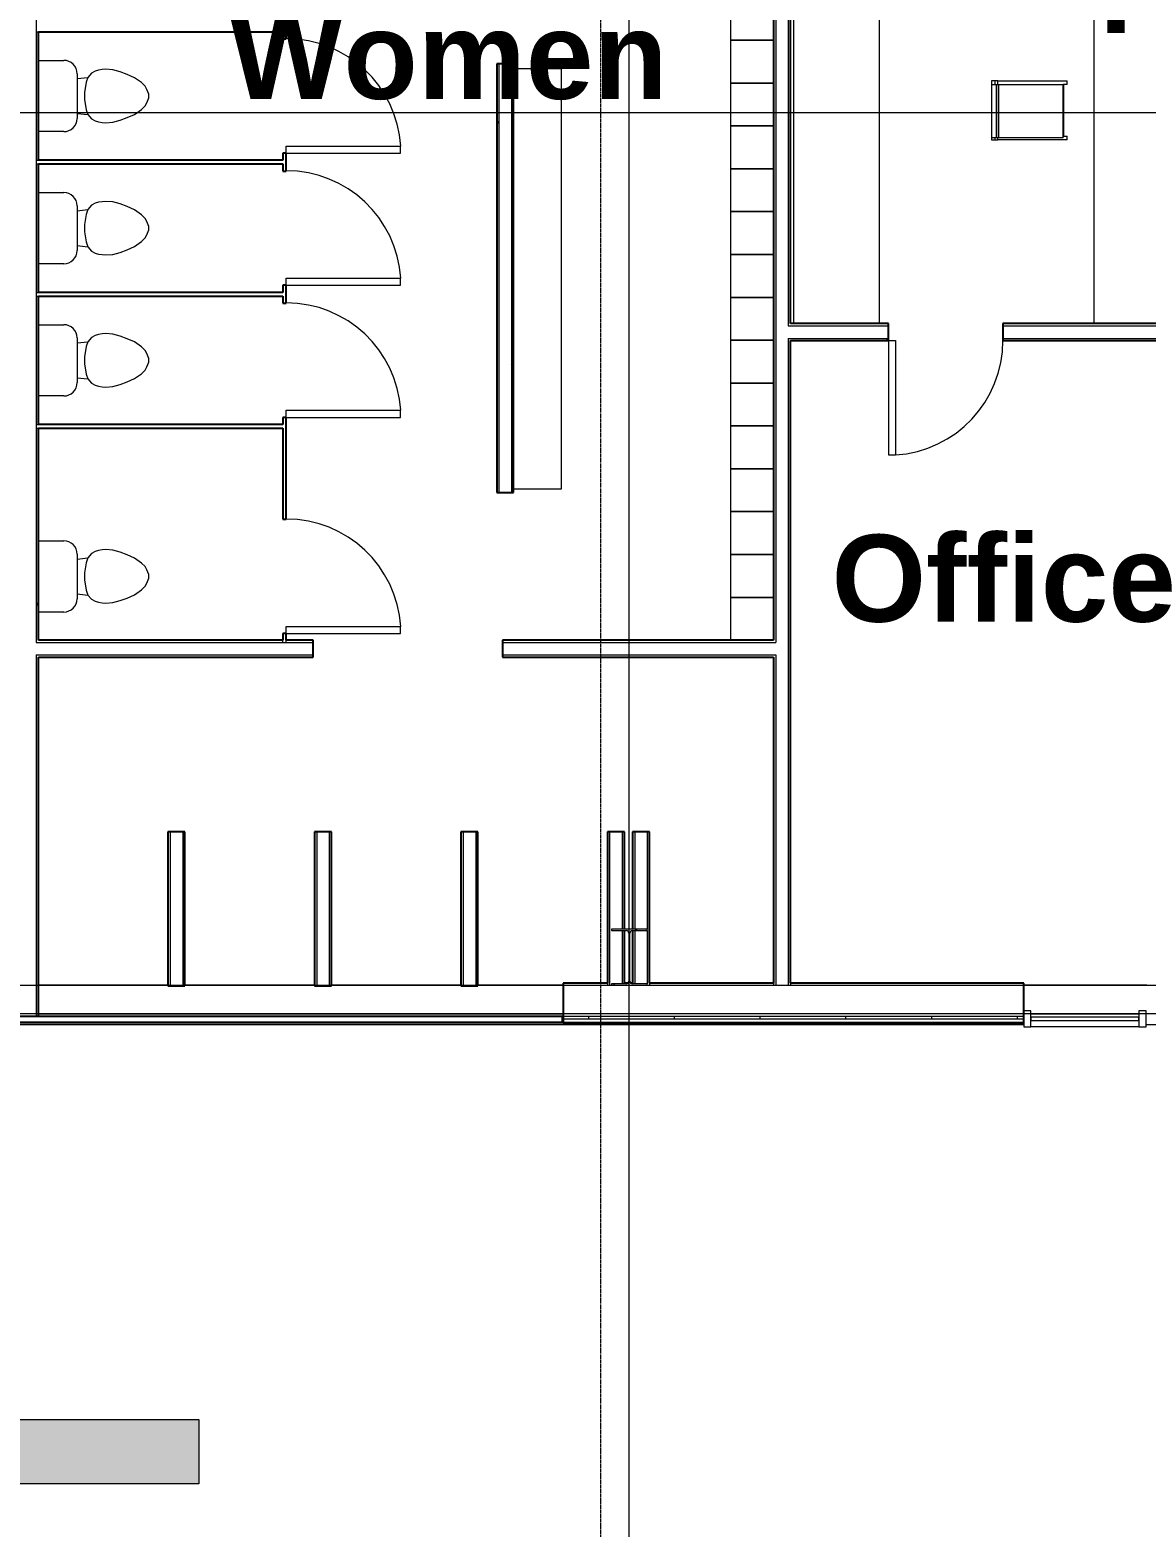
# Model space of a CAD drawing. Header units: inches. Extents: x 21341 to 27231, y -23509 to -20035.
# Drawn here: x 25523.6 to 25836, y -22939 to -22519.8 of the extents above; entities that cross this region are included whole.
import ezdxf

# ---------------------------------------------------------------- set-up
doc = ezdxf.new("R2010")
doc.units = ezdxf.units.IN
doc.header["$MEASUREMENT"] = 0
doc.linetypes.add('Grid Line 1_2_', pattern=[0.875, 0.5, -0.125, 0.125, -0.125])
for name, color, linetype, lineweight in [('A-DOOR', 31, 'Continuous', 9), ('A-GLAZ-CURT', 52, 'Continuous', 9), ('A-GLAZ-CWMG', 51, 'Continuous', 9), ('A-WALL', 113, 'Continuous', 9), ('A-WALL-PATT', 111, 'Continuous', 25), ('C-BLDG-PADS', 91, 'Continuous', 9), ('C-TOPO', 7, 'Continuous', 9), ('G-ANNO-SYMB', 111, 'Continuous', 9), ('I-FURN', 30, 'Continuous', 9), ('I-WALL', 2, 'Continuous', 9), ('L-SITE-WALL', 31, 'Continuous', 9), ('M-AREA-IDEN', 171, 'Continuous', 9), ('P-SANR-FIXT', 6, 'Continuous', 9), ('Q-CASE', 31, 'Continuous', 9), ('S-BEAM', 12, 'Continuous', 9), ('S-COLS', 52, 'Continuous', 9), ('S-GRID', 1, 'Continuous', 9)]:
    doc.layers.add(name, color=color, linetype=linetype, lineweight=lineweight)
doc.styles.add('Arial_B_1', font='arialbd.ttf', dxfattribs={"height": 24.354149})
pattern_1 = [(0, (0, 0), (61.44, 15.36), [2.534, -43.546, 2.534, -43.546, -245.76]), (0, (0, 0), (61.44, 15.36), [-92.16, 2.534, -89.626, 2.534, -43.546, -107.52]), (0, (0, 0), (61.44, 15.36), [-230.4, 2.534, -28.186, 2.534, -74.266]), (120, (23.04, 7.68), (-44.02215, 45.528601), [2.534, -43.546, 2.534, -43.546, -245.76]), (120, (23.04, 7.68), (-44.02215, 45.528601), [-92.16, 2.534, -89.626, 2.534, -43.546, -107.52]), (120, (23.04, 7.68), (-44.02215, 45.528601), [-230.4, 2.534, -28.186, 2.534, -74.266]), (240, (30.72, 38.4), (-17.41785, -60.888601), [2.534, -43.546, 2.534, -43.546, -245.76]), (240, (30.72, 38.4), (-17.41785, -60.888601), [-92.16, 2.534, -89.626, 2.534, -43.546, -107.52]), (240, (30.72, 38.4), (-17.41785, -60.888601), [-230.4, 2.534, -28.186, 2.534, -74.266])]

# ---------------------------------------------------------------- blocks, each defined once
blk = doc.blocks.new('W-Wide Flange-Column - B2_C-1007347-First Floor Plan')
at = {"layer": 'S-COLS'}
h = blk.add_hatch(dxfattribs=at)
h.set_pattern_fill('FP_9', color=256, style=0, pattern_type=2)
h.set_pattern_definition([(225, (25691.39, -22779.428), (19.00703, -19.00703), []), (225, (25691.39, -22808.228), (19.00703, -19.00703), [])])
h.paths.add_polyline_path([(5, 7.87), (-5, 7.87), (-5, 7.44), (-0.84, 7.44), (-0.35, 7.24), (-0.14, 6.75), (-0.14, -6.75), (-0.35, -7.24), (-0.84, -7.44), (-5, -7.44), (-5, -7.87), (5, -7.87), (5, -7.44), (0.84, -7.44), (0.35, -7.24), (0.14, -6.75), (0.14, 6.75), (0.35, 7.24), (0.84, 7.44), (5, 7.44)], flags=0)
at = {"layer": 'S-COLS', "lineweight": 15}
for p, q in [((5, 7.87), (-5, 7.87)), ((-5, 7.87), (-5, 7.44)), ((-5, 7.44), (-0.84, 7.44)), ((-0.14, 6.75), (-0.14, -6.75)), ((0.14, -6.75), (0.14, 6.75)), ((0.84, 7.44), (5, 7.44)), ((5, 7.44), (5, 7.87)), ((-0.84, -7.44), (-5, -7.44)), ((-5, -7.44), (-5, -7.87)), ((-5, -7.87), (5, -7.87)), ((5, -7.44), (0.84, -7.44)), ((5, -7.87), (5, -7.44))]:
    blk.add_line(p, q, dxfattribs=at)
for centre, start, end in [((-0.84, 6.75), 0, 90), ((0.84, 6.75), 90, 180), ((-0.84, -6.75), 270, 0), ((0.84, -6.75), 180, 270)]:
    blk.add_arc(centre, 0.691, start, end, dxfattribs=at)
blk = doc.blocks.new('Casework 1 - Casework 1-456223-First Floor Plan')
at = {"layer": 'Q-CASE'}
for p, q in [((25834.39, -22347.55), (25728.52, -22347.55)), ((25834.39, -22371.55), (25834.39, -22347.55)), ((25726.39, -22358.18), (25726.39, -22590.04)), ((25750.39, -22590.04), (25750.39, -22371.55)), ((25750.39, -22371.55), (25834.39, -22371.55)), ((25834.39, -22419.55), (25810.39, -22419.55)), ((25810.39, -22419.55), (25810.39, -22590.04)), ((25834.39, -22590.04), (25834.39, -22419.55))]:
    blk.add_line(p, q, dxfattribs=at)
blk = doc.blocks.new('Single-Flush - 32_ x 84_-489871-First Floor Plan')
at = {"layer": 'A-DOOR', "lineweight": 13}
for p, q in [((14, 2.37), (14, 34.38)), ((16, 34.38), (14, 34.38)), ((16, 2.37), (16, 34.38)), ((16, 2.37), (14, 2.37))]:
    blk.add_line(p, q, dxfattribs=at)
at = {"layer": 'A-DOOR'}
blk.add_arc((16, 2.37), 32.07, 93.5759, 180, dxfattribs=at)
blk = doc.blocks.new('Bar_Stool_6722_1_ - Bar_Stool_6722_1_-477960-First Floor Plan')
at = {"layer": 'I-FURN'}
for p, q in [((0, 19.21), (0, 21.13)), ((1, 21.13), (0, 21.13)), ((1, 21.13), (1, 20.14)), ((15.5, 20.14), (15.5, 21.13)), ((16.5, 21.13), (15.5, 21.13)), ((16.5, 21.13), (16.5, 19.21)), ((0, 17.72), (0, 19.21)), ((0, 1.78), (0, 17.72)), ((1, 20.14), (15.5, 20.14)), ((1, 20.14), (1, 19.99)), ((16, 20), (1, 20)), ((1, 19.89), (1, 19.99)), ((1, 17.63), (1, 19.89)), ((1, 2.03), (1, 17.63)), ((15.5, 19.98), (15.5, 20.14)), ((16, 19.99), (16, 19.89)), ((16, 19.89), (16, 17.63)), ((16, 17.63), (16, 2.03)), ((16.5, 19.21), (16.5, 17.72)), ((16.5, 17.72), (16.5, 1.78)), ((1, 1.78), (0, 1.78)), ((0, 1.78), (0, 0.98)), ((1, 0.98), (0, 0.98)), ((0, 0.98), (0, 0)), ((0, 0), (1, 0)), ((1, 1.91), (1, 2.03)), ((16, 2.03), (1, 2.03)), ((1, 1.24), (1, 1.91)), ((16, 1.91), (1, 1.91)), ((1, 0), (1, 1.24)), ((1, 1.24), (16, 1.24)), ((16, 2.03), (16, 1.91)), ((16, 1.91), (16, 1.24)), ((16.5, 1.78), (16, 1.78)), ((16, 1.24), (16, 0)), ((16.5, 0.98), (16, 0.98)), ((16, 0), (16.5, 0)), ((16.5, 0.98), (16.5, 1.78)), ((16.5, 0), (16.5, 0.98)), ((1, 0), (16, 0))]:
    blk.add_line(p, q, dxfattribs=at)
blk = doc.blocks.new('System Panel - Glazed-827476-First Floor Plan')
at = {"layer": 'A-GLAZ-CURT'}
for p, q in [((15.125, 1.25), (-15.125, 1.25)), ((-15.125, 1.25), (-15.125, 0.25)), ((-15.125, 0.25), (-15.125, 1.25)), ((15.125, 1.25), (-15.125, 1.25)), ((-15.125, 0.25), (15.125, 0.25)), ((-15.125, 0.25), (15.125, 0.25)), ((15.125, 0.25), (15.125, 1.25)), ((15.125, 1.25), (15.125, 0.25))]:
    blk.add_line(p, q, dxfattribs=at)
blk = doc.blocks.new('Rectangular Mullion - Rectangular Mullion 1-789464-First Floor Plan')
at = {"layer": 'A-GLAZ-CWMG'}
blk.add_line((25110.27, -22798.93), (25080.02, -22798.93), dxfattribs=at)
blk = doc.blocks.new('Rectangular Mullion - Rectangular Mullion 1-827457-First Floor Plan')
at = {"layer": 'A-GLAZ-CWMG', "lineweight": 13}
for p, q in [((-2, 1.5), (0, 1.5)), ((-2, -3), (-2, 1.5)), ((0, 1.5), (0, -3)), ((0, -3), (-2, -3))]:
    blk.add_line(p, q, dxfattribs=at)
blk = doc.blocks.new('Rectangular Mullion - Rectangular Mullion 1-827460-First Floor Plan')
at = {"layer": 'A-GLAZ-CWMG', "lineweight": 13}
for p, q in [((0, 1.5), (-2, 1.5)), ((-2, 1.5), (-2, -3)), ((0, -3), (0, 1.5)), ((-2, -3), (0, -3))]:
    blk.add_line(p, q, dxfattribs=at)
blk = doc.blocks.new('Locker-Double Stacked - 12_ x 12_-484265-First Floor Plan')
at = {"layer": 'I-FURN'}
for p, q in [((-6, -6), (-6, 6)), ((-6, 6), (6, 6)), ((6, 6), (6, -6)), ((6, -6), (-6, -6))]:
    blk.add_line(p, q, dxfattribs=at)
blk = doc.blocks.new('Furniture 5 - Furniture 1-1033021-First Floor Plan')
at = {"layer": 'I-FURN'}
for p, q in [((25656.99, -22499.47), (25643.61, -22499.47)), ((25656.99, -22617.08), (25656.99, -22499.47)), ((25643.61, -22617.08), (25656.99, -22617.08))]:
    blk.add_line(p, q, dxfattribs=at)
blk = doc.blocks.new('Toilet-Domestic-3D - Toilet-Domestic-3D-V43-First Floor Plan')
at = {"layer": 'P-SANR-FIXT'}
for p, q in [((-9.98, 11.75), (-9.98, 18.85)), ((9.98, 18.85), (9.98, 11.75)), ((-5.21, 5), (-6.4, 4)), ((6.25, 8.02), (-6.25, 8.02)), ((-4.86, 8.02), (-5.21, 5)), ((-3.84, 5.5), (-5.21, 5)), ((-1, 6), (-3.84, 5.5)), ((1, 6), (-1, 6)), ((3.84, 5.5), (1, 6)), ((5.21, 5), (3.84, 5.5)), ((4.86, 8.02), (5.21, 5)), ((6.4, 4), (5.21, 5)), ((-7.41, 1), (-7.5, 0)), ((-7.5, 0), (-7.33, -1.99)), ((-7.24, 2), (-7.41, 1)), ((-6.97, 3), (-7.24, 2)), ((-6.4, 4), (-6.97, 3)), ((6.97, 3), (6.4, 4)), ((7.24, 2), (6.97, 3)), ((7.41, 1), (7.24, 2)), ((7.33, -1.99), (7.5, 0)), ((7.5, 0), (7.41, 1)), ((-7.33, -1.99), (-6.79, -4)), ((-6.79, -4), (-6.06, -6)), ((6.06, -6), (6.79, -4)), ((6.79, -4), (7.33, -1.99)), ((-6.06, -6), (-5.13, -8)), ((-5.13, -8), (-3.74, -10)), ((3.74, -10), (5.13, -8)), ((5.13, -8), (6.06, -6)), ((-3.74, -10), (-2.74, -11)), ((-2.74, -11), (-1.87, -11.5)), ((-1.87, -11.5), (-0.5, -12)), ((-0.5, -12), (0.5, -12)), ((0.5, -12), (1.87, -11.5)), ((1.87, -11.5), (2.74, -11)), ((2.74, -11), (3.74, -10))]:
    blk.add_line(p, q, dxfattribs=at)
for centre, start, end in [((-6.25, 11.75), 180, 270), ((6.25, 11.75), 270, 360)]:
    blk.add_arc(centre, 3.73, start, end, dxfattribs=at)
blk = doc.blocks.new('Single-Flush - 32_ x 84_-486214-First Floor Plan')
at = {"layer": 'A-DOOR', "lineweight": 13}
for p, q in [((14, 0.5), (14, 32.5)), ((16, 32.5), (14, 32.5)), ((16, 0.5), (16, 32.5)), ((16, 0.5), (14, 0.5))]:
    blk.add_line(p, q, dxfattribs=at)
at = {"layer": 'A-DOOR'}
blk.add_arc((16, 0.5), 32.07, 93.5759, 180, dxfattribs=at)
blk = doc.blocks.new('Girt_C - 8_D-1076207-First Floor Plan')
at = {"layer": 'S-BEAM'}
for p, q in [((25562.27, -22787.3), (25526.02, -22787.3)), ((25603.27, -22787.3), (25567.02, -22787.3)), ((25644.27, -22787.3), (25608.02, -22787.3)), ((25672.89, -22787.3), (25649.02, -22787.3)), ((25836.27, -22787.3), (25801.77, -22787.3)), ((25526.02, -22795.3), (25672.89, -22795.3)), ((25803.77, -22795.3), (25834.02, -22795.3))]:
    blk.add_line(p, q, dxfattribs=at)
blk = doc.blocks.new('Section - 3_32_ x 3_8_-18514-First Floor Plan')
at = {"layer": 'G-ANNO-SYMB'}
blk.add_hatch(color=256, dxfattribs=at).paths.add_polyline_path([(0, 0.375), (0, 0), (-0.09375, 0), (-0.09375, 0.375)], flags=0)
for p, q in [((0, 0.375), (-0.09375, 0.375)), ((-0.09375, 0.375), (-0.09375, 0)), ((0, 0), (0, 0.375)), ((-0.09375, 0), (0, 0))]:
    blk.add_line(p, q, dxfattribs=at)

msp = doc.modelspace()

# ---------------------------------------------------------------- hatches: boundary and pattern name
at = {"layer": 'A-WALL-PATT', "lineweight": 9}
h = msp.add_hatch(dxfattribs=at)
h.set_pattern_fill('FP_13', color=256, style=0, pattern_type=2)
h.set_pattern_definition(pattern_1)
h.paths.add_polyline_path([(25526.01523, -22796.01541), (25526.01523, -22694.80281), (25525.39023, -22694.80281), (25525.39023, -22796.01541)], flags=0)
h.paths.add_polyline_path([(25525.39023, -22691.30281), (25526.01523, -22691.30281), (25526.01523, -22631.30281), (25525.39023, -22631.30281), (25525.39023, -22685.39263)], flags=0)
h.paths.add_polyline_path([(25525.39023, -22630.30281), (25526.01523, -22630.30281), (25526.01523, -22594.30281), (25525.39023, -22594.30281), (25525.39023, -22607.92513)], flags=0)
h.paths.add_polyline_path([(25526.01523, -22593.30281), (25526.01523, -22557.30281), (25525.39023, -22557.30281), (25525.39023, -22593.30281)], flags=0)
h.paths.add_polyline_path([(25525.39023, -22556.30281), (25526.01523, -22556.30281), (25526.01523, -22520.30281), (25525.39023, -22520.30281), (25525.39023, -22549.8245)], flags=0)
h.paths.add_polyline_path([(25526.01523, -22519.30281), (25526.01523, -22424.25594), (25525.39023, -22424.25594), (25525.39023, -22519.30281)], flags=0)
h = msp.add_hatch(dxfattribs=at)
h.set_pattern_fill('FP_13', color=256, style=0, pattern_type=2)
h.set_pattern_definition(pattern_1)
h.paths.add_polyline_path([(25654.89023, -22649.30281), (25654.89023, -22529.30281), (25654.26523, -22529.30281), (25654.26523, -22649.30281)], flags=0)
h = msp.add_hatch(dxfattribs=at)
h.set_pattern_fill('FP_13', color=256, style=0, pattern_type=2)
h.set_pattern_definition(pattern_1)
h.paths.add_polyline_path([(25659.01523, -22649.30281), (25659.01523, -22529.30281), (25658.39023, -22529.30281), (25658.39023, -22649.30281)], flags=0)
h = msp.add_hatch(dxfattribs=at)
h.set_pattern_fill('FP_13', color=256, style=0, pattern_type=2)
h.set_pattern_definition(pattern_1)
h.paths.add_polyline_path([(25858.89023, -22606.78719), (25858.89023, -22606.16219), (25795.89023, -22606.16219), (25795.89023, -22606.78719), (25858.26523, -22606.78719)], flags=0)
h.paths.add_polyline_path([(25763.89023, -22606.78719), (25763.89023, -22606.16219), (25736.51523, -22606.16219), (25736.51523, -22606.78719)], flags=0)
h = msp.add_hatch(dxfattribs=at)
h.set_pattern_fill('FP_15', color=256, style=0, pattern_type=2)
h.set_pattern_definition([(0, (0, 0), (0, 24), []), (90, (0, 0), (-24, 1e-15), [])])
h.paths.add_polyline_path([(25672.89023, -22796.80281), (25801.76523, -22796.80281), (25801.76523, -22796.05281), (25672.89023, -22796.05281)], flags=0)

# ---------------------------------------------------------------- linework, layer by layer
at = {"layer": 'A-WALL'}
for p, q in [((25732.39023, -22369.55281), (25732.39023, -22691.30281)), ((25735.89023, -22369.55281), (25735.89023, -22602.66219)), ((25525.39023, -22423.63094), (25525.39023, -22691.30281)), ((25525.39023, -22520.30281), (25526.01523, -22520.30281)), ((25654.89023, -22529.30281), (25654.89023, -22649.30281)), ((25658.39023, -22529.30281), (25658.39023, -22649.30281)), ((25525.39023, -22556.30281), (25526.01523, -22556.30281)), ((25525.39023, -22557.30281), (25526.01523, -22557.30281)), ((25525.39023, -22593.30281), (25526.01523, -22593.30281)), ((25525.39023, -22594.30281), (25526.01523, -22594.30281)), ((25735.89023, -22602.66219), (25763.89023, -22602.66219)), ((25795.89023, -22602.66219), (25862.39023, -22602.66219)), ((25735.89023, -22606.16219), (25763.89023, -22606.16219)), ((25735.89023, -22606.16219), (25735.89023, -22787.30281)), ((25795.89023, -22606.16219), (25858.89023, -22606.16219)), ((25525.39023, -22630.30281), (25526.01523, -22630.30281)), ((25525.39023, -22631.30281), (25526.01523, -22631.30281)), ((25525.39023, -22691.30281), (25602.89023, -22691.30281)), ((25594.39023, -22691.30281), (25594.39023, -22690.67781)), ((25595.39023, -22691.30281), (25595.39023, -22690.67781)), ((25655.89023, -22691.30281), (25732.39023, -22691.30281)), ((25525.39023, -22694.80281), (25525.39023, -22796.01541)), ((25525.39023, -22694.80281), (25602.89023, -22694.80281)), ((25655.89023, -22694.80281), (25732.39023, -22694.80281)), ((25732.39023, -22694.80281), (25732.39023, -22787.30281)), ((25562.89023, -22744.30281), (25562.89023, -22787.41219)), ((25566.39023, -22744.30281), (25566.39023, -22787.41219)), ((25603.89023, -22744.30281), (25603.89023, -22787.41219)), ((25607.39023, -22744.30281), (25607.39023, -22787.41219)), ((25644.89023, -22744.30281), (25644.89023, -22787.41219)), ((25648.39023, -22744.30281), (25648.39023, -22787.41219)), ((25685.89023, -22744.30281), (25685.89023, -22787.30281)), ((25689.39023, -22744.30281), (25689.39023, -22771.55281)), ((25692.89023, -22744.30281), (25692.89023, -22771.55281)), ((25696.39023, -22744.30281), (25696.39023, -22771.55281)), ((25689.39023, -22771.9864), (25689.39023, -22786.86922)), ((25692.89023, -22771.9864), (25692.89023, -22786.86922)), ((25696.39023, -22771.9864), (25696.39023, -22786.86922)), ((25685.89023, -22787.30281), (25672.89023, -22787.30281)), ((25685.26523, -22786.67781), (25685.26523, -22787.30281)), ((25690.01523, -22786.67781), (25690.01523, -22786.86922)), ((25692.26523, -22786.67781), (25692.26523, -22786.87328)), ((25732.39023, -22787.30281), (25696.39023, -22787.30281)), ((25697.01523, -22786.67781), (25697.01523, -22787.30281)), ((25731.76523, -22786.67781), (25731.76523, -22787.30281)), ((25801.76523, -22787.30281), (25735.89023, -22787.30281)), ((25736.51523, -22786.67781), (25736.51523, -22787.30281)), ((25801.76523, -22795.30281), (25672.89023, -22795.30281)), ((25801.76523, -22796.05281), (25672.89023, -22796.05281)), ((25801.76523, -22796.80281), (25672.89023, -22796.80281)), ((25801.76523, -22797.67781), (25672.89023, -22797.67781))]:
    msp.add_line(p, q, dxfattribs=at)
at = {"layer": 'A-WALL', "lineweight": 25}
for p, q in [((25672.70273, -22796.01541), (25305.57773, -22796.01541)), ((25305.57773, -22797.59021), (25672.70273, -22797.59021)), ((25672.70273, -22797.59021), (25672.70273, -22796.01541))]:
    msp.add_line(p, q, dxfattribs=at)
at = {"layer": 'C-BLDG-PADS'}
for p, q in [((25112.26523, -22798.30281), (25801.76523, -22798.30281)), ((25836.01523, -22798.30281), (25981.01523, -22798.30281))]:
    msp.add_line(p, q, dxfattribs=at)
at = {"layer": 'C-TOPO'}
msp.add_line((25801.76523, -22798.30225), (25112.26523, -22798.30225), dxfattribs=at)
at = {"layer": 'I-WALL', "lineweight": 25}
for p, q in [((25731.76523, -22370.17781), (25731.76523, -22690.67781)), ((25736.51523, -22602.03719), (25736.51523, -22370.17781)), ((25526.01523, -22556.30281), (25526.01523, -22520.30281)), ((25526.01523, -22520.30281), (25594.39023, -22520.30281)), ((25594.39023, -22520.30281), (25594.39023, -22522.30281)), ((25595.39023, -22522.30281), (25595.39023, -22519.30281)), ((25594.39023, -22522.30281), (25595.39023, -22522.30281)), ((25659.01523, -22529.30281), (25654.26523, -22529.30281)), ((25654.26523, -22529.30281), (25654.26523, -22649.30281)), ((25659.01523, -22649.30281), (25659.01523, -22529.30281)), ((25595.39023, -22554.30281), (25594.39023, -22554.30281)), ((25594.39023, -22554.30281), (25594.39023, -22556.30281)), ((25595.39023, -22559.30281), (25595.39023, -22554.30281)), ((25594.39023, -22556.30281), (25526.01523, -22556.30281)), ((25526.01523, -22593.30281), (25526.01523, -22557.30281)), ((25526.01523, -22557.30281), (25594.39023, -22557.30281)), ((25594.39023, -22557.30281), (25594.39023, -22559.30281)), ((25594.39023, -22559.30281), (25595.39023, -22559.30281)), ((25594.39023, -22593.30281), (25526.01523, -22593.30281)), ((25595.39023, -22591.30281), (25594.39023, -22591.30281)), ((25594.39023, -22591.30281), (25594.39023, -22593.30281)), ((25595.39023, -22596.30281), (25595.39023, -22591.30281)), ((25526.01523, -22630.30281), (25526.01523, -22594.30281)), ((25526.01523, -22594.30281), (25594.39023, -22594.30281)), ((25594.39023, -22594.30281), (25594.39023, -22596.30281)), ((25594.39023, -22596.30281), (25595.39023, -22596.30281)), ((25763.89023, -22602.03719), (25736.51523, -22602.03719)), ((25763.89023, -22606.78719), (25763.89023, -22602.03719)), ((25863.01523, -22602.03719), (25795.89023, -22602.03719)), ((25795.89023, -22602.03719), (25795.89023, -22606.78719)), ((25736.51523, -22606.78719), (25763.89023, -22606.78719)), ((25736.51523, -22786.67781), (25736.51523, -22606.78719)), ((25795.89023, -22606.78719), (25858.26523, -22606.78719)), ((25594.39023, -22630.30281), (25526.01523, -22630.30281)), ((25595.39023, -22628.30281), (25594.39023, -22628.30281)), ((25594.39023, -22628.30281), (25594.39023, -22630.30281)), ((25595.39023, -22656.80281), (25595.39023, -22628.30281)), ((25526.01523, -22690.67781), (25526.01523, -22631.30281)), ((25526.01523, -22631.30281), (25594.39023, -22631.30281)), ((25594.39023, -22631.30281), (25594.39023, -22656.80281)), ((25654.26523, -22649.30281), (25659.01523, -22649.30281)), ((25594.39023, -22656.80281), (25595.39023, -22656.80281)), ((25595.39023, -22688.80281), (25594.39023, -22688.80281)), ((25594.39023, -22688.80281), (25594.39023, -22690.67781)), ((25595.39023, -22690.67781), (25595.39023, -22688.80281)), ((25594.39023, -22690.67781), (25526.01523, -22690.67781)), ((25602.89023, -22690.67781), (25595.39023, -22690.67781)), ((25602.89023, -22695.42781), (25602.89023, -22690.67781)), ((25731.76523, -22690.67781), (25655.89023, -22690.67781)), ((25655.89023, -22690.67781), (25655.89023, -22695.42781)), ((25526.01523, -22796.01541), (25526.01523, -22695.42781)), ((25526.01523, -22695.42781), (25602.89023, -22695.42781)), ((25655.89023, -22695.42781), (25731.76523, -22695.42781)), ((25731.76523, -22695.42781), (25731.76523, -22786.67781)), ((25567.01523, -22744.30281), (25562.26523, -22744.30281)), ((25562.26523, -22744.30281), (25562.26523, -22787.41219)), ((25567.01523, -22787.41219), (25567.01523, -22744.30281)), ((25608.01523, -22744.30281), (25603.26523, -22744.30281)), ((25603.26523, -22744.30281), (25603.26523, -22787.41219)), ((25608.01523, -22787.41219), (25608.01523, -22744.30281)), ((25649.01523, -22744.30281), (25644.26523, -22744.30281)), ((25644.26523, -22744.30281), (25644.26523, -22787.41219)), ((25649.01523, -22787.41219), (25649.01523, -22744.30281)), ((25690.01523, -22744.30281), (25685.26523, -22744.30281)), ((25685.26523, -22744.30281), (25685.26523, -22786.67781)), ((25690.01523, -22771.55281), (25690.01523, -22744.30281)), ((25697.01523, -22744.30281), (25692.26523, -22744.30281)), ((25692.26523, -22744.30281), (25692.26523, -22771.55281)), ((25697.01523, -22786.67781), (25697.01523, -22744.30281)), ((25690.01523, -22786.67781), (25690.01523, -22771.9864)), ((25692.26523, -22771.98234), (25692.26523, -22786.67781)), ((25562.26523, -22787.41219), (25567.01523, -22787.41219)), ((25603.26523, -22787.41219), (25608.01523, -22787.41219)), ((25644.26523, -22787.41219), (25649.01523, -22787.41219))]:
    msp.add_line(p, q, dxfattribs=at)
at = {"layer": 'L-SITE-WALL', "lineweight": 25}
for p, q in [((25685.26523, -22786.67781), (25672.89023, -22786.67781)), ((25672.89023, -22786.67781), (25672.89023, -22797.92781)), ((25691.01638, -22786.67781), (25690.01523, -22786.67781)), ((25692.26523, -22786.67781), (25691.76407, -22786.67781)), ((25731.76523, -22786.67781), (25697.01523, -22786.67781)), ((25801.76523, -22786.67781), (25736.51523, -22786.67781)), ((25801.76523, -22797.92781), (25801.76523, -22786.67781)), ((25672.89023, -22797.92781), (25801.76523, -22797.92781))]:
    msp.add_line(p, q, dxfattribs=at)
at = {"layer": 'S-GRID', "linetype": 'Grid Line 1_2_'}
for p, q in [((25691.39023, -23095.79981), (25691.39023, -20550.05281)), ((25683.39023, -23317.24119), (25683.39023, -20902.42781)), ((25691.39023, -23413.24119), (25691.39023, -20902.42781)), ((26427.34156, -22543.05281), (21471.35909, -22543.05281)), ((26719.06441, -22543.05281), (21790.20666, -22543.05281)), ((26427.34156, -22787.30281), (21471.35909, -22787.30281)), ((26719.06441, -22787.30281), (21790.20666, -22787.30281)), ((26331.34156, -22795.30281), (21567.35909, -22795.30281)), ((26623.06441, -22795.30281), (21915.51852, -22795.30281))]:
    msp.add_line(p, q, dxfattribs=at)

# ---------------------------------------------------------------- block references
at = {"layer": 'A-DOOR'}
for name, p, rotation in [('Single-Flush - 32_ x 84_-486214-First Floor Plan', (25594.89023, -22538.30281), 269.9999999999999), ('Single-Flush - 32_ x 84_-486214-First Floor Plan', (25594.89023, -22575.30281), 269.9999999999999), ('Single-Flush - 32_ x 84_-486214-First Floor Plan', (25594.89023, -22612.30281), 269.9999999999999), ('Single-Flush - 32_ x 84_-489871-First Floor Plan', (25779.89023, -22604.41219), 180), ('Single-Flush - 32_ x 84_-486214-First Floor Plan', (25594.89023, -22672.80281), 269.9999999999999)]:
    msp.add_blockref(name, p, dxfattribs=dict(at, rotation=rotation))
at = {"layer": 'A-GLAZ-CURT'}
msp.add_blockref('System Panel - Glazed-827476-First Floor Plan', (25818.89023, -22797.42781), dxfattribs=at)
at = {"layer": 'A-GLAZ-CWMG', "rotation": 180}
msp.add_blockref('Rectangular Mullion - Rectangular Mullion 1-827460-First Floor Plan', (25801.76523, -22797.42781), dxfattribs=at)
at = {"layer": 'A-GLAZ-CWMG', "extrusion": (0, 0, -1), "rotation": 180}
msp.add_blockref('Rectangular Mullion - Rectangular Mullion 1-827457-First Floor Plan', (-25836.01523, -22797.42781), dxfattribs=at)
at = {"layer": 'A-GLAZ-CWMG'}
msp.add_blockref('Rectangular Mullion - Rectangular Mullion 1-789464-First Floor Plan', (723.75, 0), dxfattribs=at)
at = {"layer": 'G-ANNO-SYMB', "extrusion": (0, 0, -1), "xscale": 191.9999999999999, "yscale": 191.9999999999999, "zscale": 191.9999999999999, "rotation": 90.00000000000053}
msp.add_blockref('Section - 3_32_ x 3_8_-18514-First Floor Plan', (-25498.89967, -22908.83975), dxfattribs=at)
at = {"layer": 'I-FURN'}
for name, p, rotation in [('Locker-Double Stacked - 12_ x 12_-484265-First Floor Plan', (25725.76523, -22516.67781), 270), ('Locker-Double Stacked - 12_ x 12_-484265-First Floor Plan', (25725.76523, -22528.67781), 270), ('Locker-Double Stacked - 12_ x 12_-484265-First Floor Plan', (25725.76523, -22540.67781), 270), ('Bar_Stool_6722_1_ - Bar_Stool_6722_1_-477960-First Floor Plan', (25792.79184, -22534.05281), 270.0000000000007), ('Locker-Double Stacked - 12_ x 12_-484265-First Floor Plan', (25725.76523, -22552.67781), 270), ('Locker-Double Stacked - 12_ x 12_-484265-First Floor Plan', (25725.76523, -22564.67781), 270), ('Locker-Double Stacked - 12_ x 12_-484265-First Floor Plan', (25725.76523, -22576.67781), 270), ('Locker-Double Stacked - 12_ x 12_-484265-First Floor Plan', (25725.76523, -22588.67781), 270), ('Locker-Double Stacked - 12_ x 12_-484265-First Floor Plan', (25725.76523, -22600.67781), 270), ('Locker-Double Stacked - 12_ x 12_-484265-First Floor Plan', (25725.76523, -22612.67781), 270), ('Locker-Double Stacked - 12_ x 12_-484265-First Floor Plan', (25725.76523, -22624.67781), 270), ('Locker-Double Stacked - 12_ x 12_-484265-First Floor Plan', (25725.76523, -22636.67781), 270), ('Locker-Double Stacked - 12_ x 12_-484265-First Floor Plan', (25725.76523, -22648.67781), 270), ('Locker-Double Stacked - 12_ x 12_-484265-First Floor Plan', (25725.76523, -22660.67781), 270), ('Locker-Double Stacked - 12_ x 12_-484265-First Floor Plan', (25725.76523, -22672.67781), 270), ('Locker-Double Stacked - 12_ x 12_-484265-First Floor Plan', (25725.76523, -22684.67781), 270)]:
    msp.add_blockref(name, p, dxfattribs=dict(at, rotation=rotation))
msp.add_blockref('Furniture 5 - Furniture 1-1033021-First Floor Plan', (15.40162, -31.25), dxfattribs=at)
at = {"layer": 'P-SANR-FIXT', "rotation": 89.99999999999991}
for p in [(25544.86645, -22538.30281), (25544.86645, -22575.30281), (25544.86645, -22612.30281), (25544.86645, -22672.80281)]:
    msp.add_blockref('Toilet-Domestic-3D - Toilet-Domestic-3D-V43-First Floor Plan', p, dxfattribs=at)
at = {"layer": 'Q-CASE'}
msp.add_blockref('Casework 1 - Casework 1-456223-First Floor Plan', (11, -12), dxfattribs=at)
at = {"layer": 'S-BEAM'}
msp.add_blockref('Girt_C - 8_D-1076207-First Floor Plan', (0, 0), dxfattribs=at)
at = {"layer": 'S-COLS', "rotation": 180}
msp.add_blockref('W-Wide Flange-Column - B2_C-1007347-First Floor Plan', (25691.39023, -22779.42781), dxfattribs=at)

# ---------------------------------------------------------------- texts
at = {"layer": 'M-AREA-IDEN', "attachment_point": 2, "line_spacing_factor": 0.938532, "style": 'Arial_B_1'}
for s, insert, char_height, width in [('Locker Room\\PWomen', (25640.70847, -22476.66663), 24.3541488, 252.288), ('Reception', (25905.08915, -22496.28567), 24.354149, 190.944), ('Office', (25796.19341, -22661.14328), 24.354149, 112.032)]:
    msp.add_mtext(s, dxfattribs=dict(at, insert=insert, char_height=char_height, width=width))

doc.saveas('drawing.dxf')
